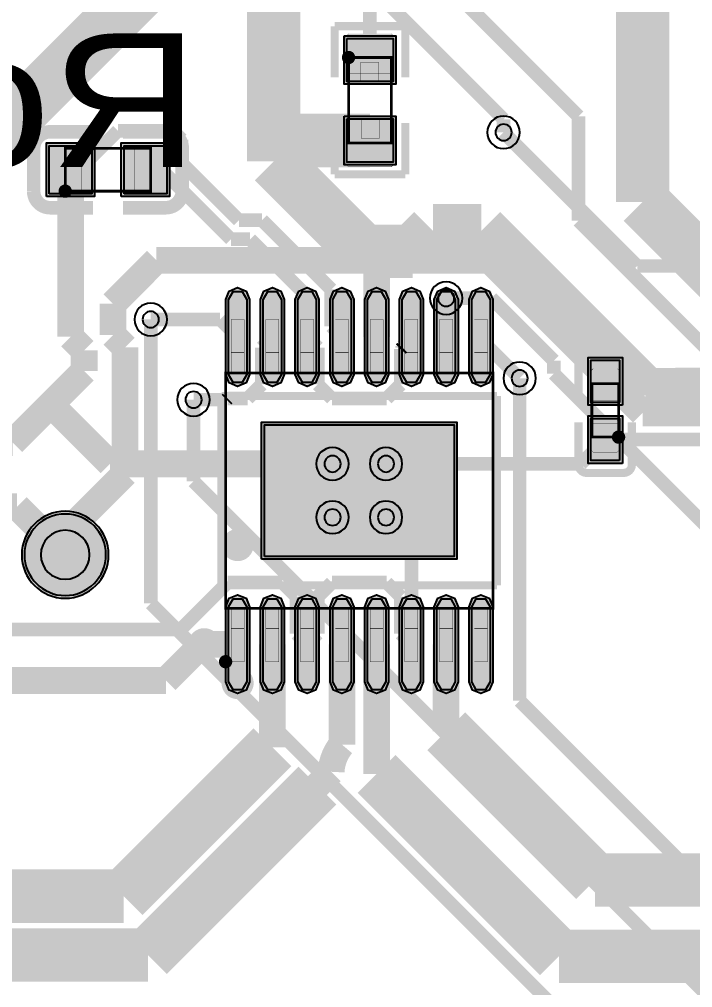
# Model space of a CAD drawing. Header units: millimetres. Extents: x 37.1 to 92.6, y -93.1 to -31.1.
# Drawn here: x 58.14 to 70.74, y -63.1 to -44.99 of the extents above; entities that cross this region are included whole.
import ezdxf
from ezdxf.enums import TextEntityAlignment as Align

# ---------------------------------------------------------------- set-up
doc = ezdxf.new("R2010")
doc.units = ezdxf.units.MM
doc.header["$MEASUREMENT"] = 0
for name, color, linetype, true_color in [('Bottom-Layer', 7, 'Continuous', 0x0000ff), ('Bottom-Paste-Mask-Layer', 7, 'Continuous', 0x800000), ('Bottom-Silkscreen-Layer', 7, 'Continuous', 0x66cc33), ('Bottom-Solder-Mask-Layer', 7, 'Continuous', 0xaa00ff), ('Component-Marking-Layer', 7, 'Continuous', 0x66ffcc), ('Component-Shape-Layer', 7, 'Continuous', 0x00cccc), ('Document-Layer', 7, 'Continuous', 0xffffff), ('Hole-Layer', 7, 'Continuous', 0x222222), ('Multi-Layer', 7, 'Continuous', 0xc0c0c0), ('Pin-Floating-Layer', 7, 'Continuous', 0xff99ff), ('Pin-Soldering-Layer', 7, 'Continuous', 0xcc9999), ('Top-Layer', 7, 'Continuous', 0xff0000), ('Top-Paste-Mask-Layer', 7, 'Continuous', 0x808080), ('Top-Silkscreen-Layer', 7, 'Continuous', 0xffcc00), ('Top-Solder-Mask-Layer', 7, 'Continuous', 0x800080)]:
    doc.layers.add(name, color=color, linetype=linetype, true_color=true_color)
doc.styles.get("Standard").update_dxf_attribs({"font": 'arial.ttf'})

msp = doc.modelspace()

# ---------------------------------------------------------------- hatches: boundary and pattern name
at = {"layer": 'Bottom-Layer'}
msp.add_hatch(color=256, dxfattribs=at).paths.add_polyline_path([(58.238, -55, 1), (59.762, -55, 1)])
at = {"layer": 'Bottom-Paste-Mask-Layer'}
msp.add_hatch(color=256, dxfattribs=at).paths.add_polyline_path([(58.238, -55, 1), (59.762, -55, 1)])
at = {"layer": 'Bottom-Solder-Mask-Layer'}
msp.add_hatch(color=256, dxfattribs=at).paths.add_polyline_path([(58.187, -55, 1), (59.813, -55, 1)])
at = {"layer": 'Component-Marking-Layer'}
for points in [[(64.24, -45.7, 1), (64.36, -45.7, 1)], [(64.24, -45.7, 1), (64.36, -45.7, 1)], [(58.94, -48.2, 1), (59.06, -48.2, 1)], [(58.94, -48.2, 1), (59.06, -48.2, 1)], [(69.29, -52.8, 1), (69.41, -52.8, 1)], [(69.29, -52.8, 1), (69.41, -52.8, 1)], [(61.94, -57, 1), (62.06, -57, 1)], [(61.94, -57, 1), (62.06, -57, 1)]]:
    msp.add_hatch(color=256, dxfattribs=at).paths.add_polyline_path(points)
at = {"layer": 'Hole-Layer'}
msp.add_hatch(color=256, dxfattribs=at).paths.add_polyline_path([(58.543, -55, 1), (59.457, -55, 1)])
at = {"layer": 'Multi-Layer'}
msp.add_hatch(color=256, dxfattribs=at).paths.add_polyline_path([(58.238, -55, 1), (59.762, -55, 1)])
msp.add_hatch(color=256, dxfattribs=at).paths.add_polyline_path([(58.238, -55, 1), (59.762, -55, 1)])
msp.add_hatch(color=256, dxfattribs=at).paths.add_polyline_path([(58.238, -55, 1), (59.762, -55, 1)])
at = {"layer": 'Pin-Floating-Layer'}
for points in [[(62.103, -51.215), (62.103, -51.61), (62.348, -51.61), (62.348, -51.215)], [(62.103, -51.215), (62.103, -51.61), (62.348, -51.61), (62.348, -51.215)], [(62.753, -51.215), (62.753, -51.61), (62.998, -51.61), (62.998, -51.215)], [(62.753, -51.215), (62.753, -51.61), (62.998, -51.61), (62.998, -51.215)], [(63.403, -51.215), (63.403, -51.61), (63.648, -51.61), (63.648, -51.215)], [(63.403, -51.215), (63.403, -51.61), (63.648, -51.61), (63.648, -51.215)], [(64.053, -51.215), (64.053, -51.61), (64.298, -51.61), (64.298, -51.215)], [(64.053, -51.215), (64.053, -51.61), (64.298, -51.61), (64.298, -51.215)], [(64.703, -51.215), (64.703, -51.61), (64.948, -51.61), (64.948, -51.215)], [(64.703, -51.215), (64.703, -51.61), (64.948, -51.61), (64.948, -51.215)], [(65.353, -51.215), (65.353, -51.61), (65.598, -51.61), (65.598, -51.215)], [(65.353, -51.215), (65.353, -51.61), (65.598, -51.61), (65.598, -51.215)], [(66.003, -51.215), (66.003, -51.61), (66.248, -51.61), (66.248, -51.215)], [(66.003, -51.215), (66.003, -51.61), (66.248, -51.61), (66.248, -51.215)], [(66.653, -51.215), (66.653, -51.61), (66.898, -51.61), (66.898, -51.215)], [(66.653, -51.215), (66.653, -51.61), (66.898, -51.61), (66.898, -51.215)], [(62.103, -56.385), (62.103, -55.99), (62.348, -55.99), (62.348, -56.385)], [(62.103, -56.385), (62.103, -55.99), (62.348, -55.99), (62.348, -56.385)], [(62.753, -56.385), (62.753, -55.99), (62.998, -55.99), (62.998, -56.385)], [(62.753, -56.385), (62.753, -55.99), (62.998, -55.99), (62.998, -56.385)], [(63.403, -56.385), (63.403, -55.99), (63.648, -55.99), (63.648, -56.385)], [(63.403, -56.385), (63.403, -55.99), (63.648, -55.99), (63.648, -56.385)], [(64.053, -56.385), (64.053, -55.99), (64.298, -55.99), (64.298, -56.385)], [(64.053, -56.385), (64.053, -55.99), (64.298, -55.99), (64.298, -56.385)], [(64.703, -56.385), (64.703, -55.99), (64.948, -55.99), (64.948, -56.385)], [(64.703, -56.385), (64.703, -55.99), (64.948, -55.99), (64.948, -56.385)], [(65.353, -56.385), (65.353, -55.99), (65.598, -55.99), (65.598, -56.385)], [(65.353, -56.385), (65.353, -55.99), (65.598, -55.99), (65.598, -56.385)], [(66.003, -56.385), (66.003, -55.99), (66.248, -55.99), (66.248, -56.385)], [(66.003, -56.385), (66.003, -55.99), (66.248, -55.99), (66.248, -56.385)], [(66.653, -56.385), (66.653, -55.99), (66.898, -55.99), (66.898, -56.385)], [(66.653, -56.385), (66.653, -55.99), (66.898, -55.99), (66.898, -56.385)]]:
    msp.add_hatch(color=256, dxfattribs=at).paths.add_polyline_path(points)
at = {"layer": 'Pin-Soldering-Layer'}
for points in [[(64.3, -45.7), (65.1, -45.7), (65.1, -46), (64.3, -46)], [(64.3, -45.7), (65.1, -45.7), (65.1, -46), (64.3, -46)], [(64.3, -47.3), (65.1, -47.3), (65.1, -47), (64.3, -47)], [(64.3, -47.3), (65.1, -47.3), (65.1, -47), (64.3, -47)], [(59, -48.2), (59, -47.4), (59.3, -47.4), (59.3, -48.2)], [(59, -48.2), (59, -47.4), (59.3, -47.4), (59.3, -48.2)], [(60.6, -48.2), (60.6, -47.4), (60.3, -47.4), (60.3, -48.2)], [(60.6, -48.2), (60.6, -47.4), (60.3, -47.4), (60.3, -48.2)], [(62.103, -50.6), (62.103, -51.225), (62.348, -51.225), (62.348, -50.6)], [(62.103, -50.6), (62.103, -51.225), (62.348, -51.225), (62.348, -50.6)], [(62.753, -50.6), (62.753, -51.225), (62.998, -51.225), (62.998, -50.6)], [(62.753, -50.6), (62.753, -51.225), (62.998, -51.225), (62.998, -50.6)], [(63.403, -50.6), (63.403, -51.225), (63.648, -51.225), (63.648, -50.6)], [(63.403, -50.6), (63.403, -51.225), (63.648, -51.225), (63.648, -50.6)], [(64.053, -50.6), (64.053, -51.225), (64.298, -51.225), (64.298, -50.6)], [(64.053, -50.6), (64.053, -51.225), (64.298, -51.225), (64.298, -50.6)], [(64.703, -50.6), (64.703, -51.225), (64.948, -51.225), (64.948, -50.6)], [(64.703, -50.6), (64.703, -51.225), (64.948, -51.225), (64.948, -50.6)], [(65.353, -50.6), (65.353, -51.225), (65.598, -51.225), (65.598, -50.6)], [(65.353, -50.6), (65.353, -51.225), (65.598, -51.225), (65.598, -50.6)], [(66.003, -50.6), (66.003, -51.225), (66.248, -51.225), (66.248, -50.6)], [(66.003, -50.6), (66.003, -51.225), (66.248, -51.225), (66.248, -50.6)], [(66.653, -50.6), (66.653, -51.225), (66.898, -51.225), (66.898, -50.6)], [(66.653, -50.6), (66.653, -51.225), (66.898, -51.225), (66.898, -50.6)], [(69.35, -51.8), (68.85, -51.8), (68.85, -52.05), (69.35, -52.05)], [(69.35, -51.8), (68.85, -51.8), (68.85, -52.05), (69.35, -52.05)], [(62.725, -52.57), (66.275, -52.57), (66.275, -55.03), (62.725, -55.03)], [(62.725, -52.57), (66.275, -52.57), (66.275, -55.03), (62.725, -55.03)], [(69.35, -52.8), (68.85, -52.8), (68.85, -52.55), (69.35, -52.55)], [(69.35, -52.8), (68.85, -52.8), (68.85, -52.55), (69.35, -52.55)], [(62.103, -57), (62.103, -56.375), (62.348, -56.375), (62.348, -57)], [(62.103, -57), (62.103, -56.375), (62.348, -56.375), (62.348, -57)], [(62.753, -57), (62.753, -56.375), (62.998, -56.375), (62.998, -57)], [(62.753, -57), (62.753, -56.375), (62.998, -56.375), (62.998, -57)], [(63.403, -57), (63.403, -56.375), (63.648, -56.375), (63.648, -57)], [(63.403, -57), (63.403, -56.375), (63.648, -56.375), (63.648, -57)], [(64.053, -57), (64.053, -56.375), (64.298, -56.375), (64.298, -57)], [(64.053, -57), (64.053, -56.375), (64.298, -56.375), (64.298, -57)], [(64.703, -57), (64.703, -56.375), (64.948, -56.375), (64.948, -57)], [(64.703, -57), (64.703, -56.375), (64.948, -56.375), (64.948, -57)], [(65.353, -57), (65.353, -56.375), (65.598, -56.375), (65.598, -57)], [(65.353, -57), (65.353, -56.375), (65.598, -56.375), (65.598, -57)], [(66.003, -57), (66.003, -56.375), (66.248, -56.375), (66.248, -57)], [(66.003, -57), (66.003, -56.375), (66.248, -56.375), (66.248, -57)], [(66.653, -57), (66.653, -56.375), (66.898, -56.375), (66.898, -57)], [(66.653, -57), (66.653, -56.375), (66.898, -56.375), (66.898, -57)]]:
    msp.add_hatch(color=256, dxfattribs=at).paths.add_polyline_path(points)
at = {"layer": 'Top-Layer'}
for points in [[(64.268, -45.344), (65.132, -45.344), (65.132, -46.15), (64.268, -46.15)], [(64.268, -46.85), (65.132, -46.85), (65.132, -47.657), (64.268, -47.657)], [(58.7, -48.25), (58.7, -47.35), (59.5, -47.35), (59.5, -48.25)], [(60.1, -48.25), (60.1, -47.35), (60.9, -47.35), (60.9, -48.25)], [(62.397, -51.629), (62.311, -51.777), (62.139, -51.777), (62.054, -51.629), (62.054, -50.225), (62.139, -50.077), (62.311, -50.077), (62.397, -50.225)], [(63.047, -51.629), (62.961, -51.777), (62.789, -51.777), (62.704, -51.629), (62.704, -50.225), (62.789, -50.077), (62.961, -50.077), (63.047, -50.225)], [(63.697, -51.629), (63.611, -51.777), (63.439, -51.777), (63.354, -51.629), (63.354, -50.225), (63.439, -50.077), (63.611, -50.077), (63.697, -50.225)], [(64.347, -51.629), (64.261, -51.777), (64.09, -51.777), (64.004, -51.629), (64.004, -50.225), (64.09, -50.077), (64.261, -50.077), (64.347, -50.225)], [(64.997, -51.629), (64.911, -51.777), (64.74, -51.777), (64.654, -51.629), (64.654, -50.225), (64.74, -50.077), (64.911, -50.077), (64.997, -50.225)], [(65.647, -51.629), (65.561, -51.777), (65.39, -51.777), (65.304, -51.629), (65.304, -50.225), (65.39, -50.077), (65.561, -50.077), (65.647, -50.225)], [(66.297, -51.629), (66.211, -51.777), (66.04, -51.777), (65.954, -51.629), (65.954, -50.225), (66.04, -50.077), (66.211, -50.077), (66.297, -50.225)], [(66.947, -51.629), (66.861, -51.777), (66.689, -51.777), (66.604, -51.629), (66.604, -50.225), (66.689, -50.077), (66.861, -50.077), (66.947, -50.225)], [(69.37, -52.15), (68.83, -52.15), (68.83, -51.36), (69.37, -51.36)], [(69.37, -53.24), (68.83, -53.24), (68.83, -52.45), (69.37, -52.45)], [(62.725, -55.03), (62.725, -52.57), (66.275, -52.57), (66.275, -55.03)], [(58.238, -55, 1), (59.762, -55, 1)], [(62.397, -57.375), (62.311, -57.524), (62.139, -57.524), (62.054, -57.375), (62.054, -55.972), (62.139, -55.823), (62.311, -55.823), (62.397, -55.972)], [(63.047, -57.375), (62.961, -57.524), (62.789, -57.524), (62.704, -57.375), (62.704, -55.972), (62.789, -55.823), (62.961, -55.823), (63.047, -55.972)], [(63.697, -57.375), (63.611, -57.524), (63.439, -57.524), (63.354, -57.375), (63.354, -55.972), (63.439, -55.823), (63.611, -55.823), (63.697, -55.972)], [(64.347, -57.375), (64.261, -57.524), (64.09, -57.524), (64.004, -57.375), (64.004, -55.972), (64.09, -55.823), (64.261, -55.823), (64.347, -55.972)], [(64.997, -57.375), (64.911, -57.524), (64.74, -57.524), (64.654, -57.375), (64.654, -55.972), (64.74, -55.823), (64.911, -55.823), (64.997, -55.972)], [(65.647, -57.375), (65.561, -57.524), (65.39, -57.524), (65.304, -57.375), (65.304, -55.972), (65.39, -55.823), (65.561, -55.823), (65.647, -55.972)], [(66.297, -57.375), (66.211, -57.524), (66.04, -57.524), (65.954, -57.375), (65.954, -55.972), (66.04, -55.823), (66.211, -55.823), (66.297, -55.972)], [(66.947, -57.375), (66.861, -57.524), (66.689, -57.524), (66.604, -57.375), (66.604, -55.972), (66.689, -55.823), (66.861, -55.823), (66.947, -55.972)]]:
    msp.add_hatch(color=256, dxfattribs=at).paths.add_polyline_path(points)
at = {"layer": 'Top-Paste-Mask-Layer'}
for points in [[(64.25, -45.305), (64.25, -46.105), (64.3, -46.155), (64.528, -46.155), (64.528, -45.785), (64.858, -45.785), (64.858, -46.155), (65.1, -46.155), (65.15, -46.105), (65.15, -45.305), (65.1, -45.255), (64.3, -45.255)], [(64.25, -45.305), (64.25, -46.105), (64.3, -46.155), (64.528, -46.155), (64.528, -45.785), (64.858, -45.785), (64.858, -46.155), (65.1, -46.155), (65.15, -46.105), (65.15, -45.305), (65.1, -45.255), (64.3, -45.255)], [(65.15, -47.695), (65.15, -46.895), (65.1, -46.845), (64.872, -46.845), (64.872, -47.215), (64.542, -47.215), (64.542, -46.845), (64.3, -46.845), (64.25, -46.895), (64.25, -47.695), (64.3, -47.745), (65.1, -47.745)], [(65.15, -47.695), (65.15, -46.895), (65.1, -46.845), (64.872, -46.845), (64.872, -47.215), (64.542, -47.215), (64.542, -46.845), (64.3, -46.845), (64.25, -46.895), (64.25, -47.695), (64.3, -47.745), (65.1, -47.745)], [(58.7, -48.25), (58.7, -47.35), (59.5, -47.35), (59.5, -48.25)], [(60.1, -48.25), (60.1, -47.35), (60.9, -47.35), (60.9, -48.25)], [(62.397, -51.629), (62.311, -51.777), (62.139, -51.777), (62.054, -51.629), (62.054, -50.225), (62.139, -50.077), (62.311, -50.077), (62.397, -50.225)], [(63.047, -51.629), (62.961, -51.777), (62.789, -51.777), (62.704, -51.629), (62.704, -50.225), (62.789, -50.077), (62.961, -50.077), (63.047, -50.225)], [(63.697, -51.629), (63.611, -51.777), (63.439, -51.777), (63.354, -51.629), (63.354, -50.225), (63.439, -50.077), (63.611, -50.077), (63.697, -50.225)], [(64.347, -51.629), (64.261, -51.777), (64.09, -51.777), (64.004, -51.629), (64.004, -50.225), (64.09, -50.077), (64.261, -50.077), (64.347, -50.225)], [(64.997, -51.629), (64.911, -51.777), (64.74, -51.777), (64.654, -51.629), (64.654, -50.225), (64.74, -50.077), (64.911, -50.077), (64.997, -50.225)], [(65.647, -51.629), (65.561, -51.777), (65.39, -51.777), (65.304, -51.629), (65.304, -50.225), (65.39, -50.077), (65.561, -50.077), (65.647, -50.225)], [(66.297, -51.629), (66.211, -51.777), (66.04, -51.777), (65.954, -51.629), (65.954, -50.225), (66.04, -50.077), (66.211, -50.077), (66.297, -50.225)], [(66.947, -51.629), (66.861, -51.777), (66.689, -51.777), (66.604, -51.629), (66.604, -50.225), (66.689, -50.077), (66.861, -50.077), (66.947, -50.225)], [(68.875, -51.52), (69.325, -51.52), (69.375, -51.57), (69.375, -52.05), (69.325, -52.12), (68.875, -52.12), (68.825, -52.05), (68.825, -51.57)], [(68.875, -51.52), (69.325, -51.52), (69.375, -51.57), (69.375, -52.05), (69.325, -52.12), (68.875, -52.12), (68.825, -52.05), (68.825, -51.57)], [(68.875, -52.48), (69.325, -52.48), (69.375, -52.55), (69.375, -53.03), (69.325, -53.08), (68.875, -53.08), (68.825, -53.03), (68.825, -52.55)], [(68.875, -52.48), (69.325, -52.48), (69.375, -52.55), (69.375, -53.03), (69.325, -53.08), (68.875, -53.08), (68.825, -53.03), (68.825, -52.55)], [(62.725, -55.03), (62.725, -52.57), (66.275, -52.57), (66.275, -55.03)], [(58.238, -55, 1), (59.762, -55, 1)], [(62.397, -57.375), (62.311, -57.524), (62.139, -57.524), (62.054, -57.375), (62.054, -55.972), (62.139, -55.823), (62.311, -55.823), (62.397, -55.972)], [(63.047, -57.375), (62.961, -57.524), (62.789, -57.524), (62.704, -57.375), (62.704, -55.972), (62.789, -55.823), (62.961, -55.823), (63.047, -55.972)], [(63.697, -57.375), (63.611, -57.524), (63.439, -57.524), (63.354, -57.375), (63.354, -55.972), (63.439, -55.823), (63.611, -55.823), (63.697, -55.972)], [(64.347, -57.375), (64.261, -57.524), (64.09, -57.524), (64.004, -57.375), (64.004, -55.972), (64.09, -55.823), (64.261, -55.823), (64.347, -55.972)], [(64.997, -57.375), (64.911, -57.524), (64.74, -57.524), (64.654, -57.375), (64.654, -55.972), (64.74, -55.823), (64.911, -55.823), (64.997, -55.972)], [(65.647, -57.375), (65.561, -57.524), (65.39, -57.524), (65.304, -57.375), (65.304, -55.972), (65.39, -55.823), (65.561, -55.823), (65.647, -55.972)], [(66.297, -57.375), (66.211, -57.524), (66.04, -57.524), (65.954, -57.375), (65.954, -55.972), (66.04, -55.823), (66.211, -55.823), (66.297, -55.972)], [(66.947, -57.375), (66.861, -57.524), (66.689, -57.524), (66.604, -57.375), (66.604, -55.972), (66.689, -55.823), (66.861, -55.823), (66.947, -55.972)]]:
    msp.add_hatch(color=256, dxfattribs=at).paths.add_polyline_path(points)
at = {"layer": 'Top-Solder-Mask-Layer'}
for points in [[(64.217, -45.293), (65.183, -45.293), (65.183, -46.201), (64.217, -46.201)], [(64.217, -46.799), (65.183, -46.799), (65.183, -47.708), (64.217, -47.708)], [(58.649, -48.301), (58.649, -47.299), (59.551, -47.299), (59.551, -48.301)], [(60.049, -48.301), (60.049, -47.299), (60.951, -47.299), (60.951, -48.301)], [(62.447, -51.629), (62.382, -51.786), (62.225, -51.851), (62.068, -51.786), (62.003, -51.629), (62.003, -50.225), (62.068, -50.068), (62.225, -50.003), (62.382, -50.068), (62.447, -50.225)], [(63.097, -51.629), (63.032, -51.786), (62.875, -51.851), (62.718, -51.786), (62.653, -51.629), (62.653, -50.225), (62.718, -50.068), (62.875, -50.003), (63.032, -50.068), (63.097, -50.225)], [(63.747, -51.629), (63.682, -51.786), (63.525, -51.851), (63.368, -51.786), (63.303, -51.629), (63.303, -50.225), (63.368, -50.068), (63.525, -50.003), (63.682, -50.068), (63.747, -50.225)], [(64.398, -51.629), (64.332, -51.786), (64.175, -51.851), (64.018, -51.786), (63.953, -51.629), (63.953, -50.225), (64.018, -50.068), (64.175, -50.003), (64.332, -50.068), (64.398, -50.225)], [(65.048, -51.629), (64.982, -51.786), (64.825, -51.851), (64.668, -51.786), (64.603, -51.629), (64.603, -50.225), (64.668, -50.068), (64.825, -50.003), (64.982, -50.068), (65.048, -50.225)], [(65.698, -51.629), (65.632, -51.786), (65.475, -51.851), (65.318, -51.786), (65.253, -51.629), (65.253, -50.225), (65.318, -50.068), (65.475, -50.003), (65.632, -50.068), (65.698, -50.225)], [(66.348, -51.629), (66.282, -51.786), (66.125, -51.851), (65.968, -51.786), (65.903, -51.629), (65.903, -50.225), (65.968, -50.068), (66.125, -50.003), (66.282, -50.068), (66.348, -50.225)], [(66.998, -51.629), (66.932, -51.786), (66.775, -51.851), (66.618, -51.786), (66.553, -51.629), (66.553, -50.225), (66.618, -50.068), (66.775, -50.003), (66.932, -50.068), (66.998, -50.225)], [(69.421, -52.201), (68.779, -52.201), (68.779, -51.309), (69.421, -51.309)], [(69.421, -53.291), (68.779, -53.291), (68.779, -52.399), (69.421, -52.399)], [(62.674, -55.081), (62.674, -52.519), (66.326, -52.519), (66.326, -55.081)], [(58.187, -55, 1), (59.813, -55, 1)], [(62.447, -57.375), (62.382, -57.532), (62.225, -57.597), (62.068, -57.532), (62.003, -57.375), (62.003, -55.972), (62.068, -55.814), (62.225, -55.749), (62.382, -55.814), (62.447, -55.972)], [(63.097, -57.375), (63.032, -57.532), (62.875, -57.597), (62.718, -57.532), (62.653, -57.375), (62.653, -55.972), (62.718, -55.814), (62.875, -55.749), (63.032, -55.814), (63.097, -55.972)], [(63.747, -57.375), (63.682, -57.532), (63.525, -57.597), (63.368, -57.532), (63.303, -57.375), (63.303, -55.972), (63.368, -55.814), (63.525, -55.749), (63.682, -55.814), (63.747, -55.972)], [(64.398, -57.375), (64.332, -57.532), (64.175, -57.597), (64.018, -57.532), (63.953, -57.375), (63.953, -55.972), (64.018, -55.814), (64.175, -55.749), (64.332, -55.814), (64.398, -55.972)], [(65.048, -57.375), (64.982, -57.532), (64.825, -57.597), (64.668, -57.532), (64.603, -57.375), (64.603, -55.972), (64.668, -55.814), (64.825, -55.749), (64.982, -55.814), (65.048, -55.972)], [(65.698, -57.375), (65.632, -57.532), (65.475, -57.597), (65.318, -57.532), (65.253, -57.375), (65.253, -55.972), (65.318, -55.814), (65.475, -55.749), (65.632, -55.814), (65.698, -55.972)], [(66.348, -57.375), (66.282, -57.532), (66.125, -57.597), (65.968, -57.532), (65.903, -57.375), (65.903, -55.972), (65.968, -55.814), (66.125, -55.749), (66.282, -55.814), (66.348, -55.972)], [(66.998, -57.375), (66.932, -57.532), (66.775, -57.597), (66.618, -57.532), (66.553, -57.375), (66.553, -55.972), (66.618, -55.814), (66.775, -55.749), (66.932, -55.814), (66.998, -55.972)]]:
    msp.add_hatch(color=256, dxfattribs=at).paths.add_polyline_path(points)

# ---------------------------------------------------------------- linework, layer by layer
at = {"layer": 'Bottom-Layer'}
for points, const_width in [([(69.279, -35.871), (55.6, -49.55)], 0.254), ([(69.7, -49.6), (67.2, -47.1)], 0.254), ([(60.707, -49.493), (59.893, -50.307)], 0.5), ([(66.941, -49.493), (60.707, -49.493)], 0.5), ([(69.798, -52.35), (66.941, -49.493)], 0.5), ([(77.6, -49.6), (69.7, -49.6)], 0.254), ([(59.893, -50.307), (59.893, -50.893)], 0.5), ([(66.125, -50.2), (66.97, -50.2)], 0.254), ([(66.97, -50.2), (68.14, -51.37)], 0.254), ([(60.6, -50.6), (60.6, -55.91)], 0.254), ([(59.893, -50.893), (60.121, -51.121)], 0.5), ([(60.121, -51.121), (60.121, -53.479)], 0.5), ([(68.14, -51.37), (68.14, -51.615)], 0.254), ([(67.5, -51.7), (67.5, -57.73)], 0.254), ([(68.14, -51.615), (82.01, -65.485)], 0.254), ([(61.4, -52.1), (61.4, -53.626)], 0.254), ([(88.3, -52.35), (69.798, -52.35)], 0.5), ([(60.121, -53.479), (59, -54.6)], 0.5), ([(61.4, -53.626), (76.63, -68.856)], 0.254), ([(59, -54.6), (59, -55)], 0.5), ([(60.6, -55.91), (74.39, -69.7)], 0.254), ([(67.5, -57.73), (79.47, -69.7)], 0.254)]:
    msp.add_lwpolyline(points, dxfattribs=dict(at, const_width=const_width))
msp.add_lwpolyline([(58.238, -55, 1), (59.762, -55, 1)], format="xyb", close=True, dxfattribs=at)
at = {"layer": 'Bottom-Paste-Mask-Layer'}
msp.add_lwpolyline([(58.238, -55, 1), (59.762, -55, 1)], format="xyb", close=True, dxfattribs=at)
at = {"layer": 'Bottom-Solder-Mask-Layer'}
msp.add_lwpolyline([(58.187, -55, 1), (59.813, -55), (59.813, -55, 1), (58.187, -55)], format="xyb", dxfattribs=at)
at = {"layer": 'Component-Marking-Layer', "const_width": 0.129}
for points in [[(64.24, -45.7, 1), (64.36, -45.7), (64.36, -45.7, 1), (64.24, -45.7)], [(64.24, -45.7, 1), (64.36, -45.7), (64.36, -45.7, 1), (64.24, -45.7)], [(58.94, -48.2, 1), (59.06, -48.2), (59.06, -48.2, 1), (58.94, -48.2)], [(58.94, -48.2, 1), (59.06, -48.2), (59.06, -48.2, 1), (58.94, -48.2)], [(69.29, -52.8, 1), (69.41, -52.8), (69.41, -52.8, 1), (69.29, -52.8)], [(69.29, -52.8, 1), (69.41, -52.8), (69.41, -52.8, 1), (69.29, -52.8)], [(61.94, -57, 1), (62.06, -57), (62.06, -57, 1), (61.94, -57)], [(61.94, -57, 1), (62.06, -57), (62.06, -57, 1), (61.94, -57)]]:
    msp.add_lwpolyline(points, format="xyb", dxfattribs=at)
at = {"layer": 'Component-Shape-Layer', "const_width": 0.0508}
for points in [[(64.3, -45.7), (65.1, -45.7), (65.1, -47.3), (64.3, -47.3)], [(64.3, -45.7), (65.1, -45.7), (65.1, -47.3), (64.3, -47.3)], [(59, -48.2), (59, -47.4), (60.6, -47.4), (60.6, -48.2)], [(59, -48.2), (59, -47.4), (60.6, -47.4), (60.6, -48.2)], [(62, -56), (62, -51.6), (67, -51.6), (67, -56)], [(62, -56), (62, -51.6), (67, -51.6), (67, -56)], [(69.35, -52.8), (68.85, -52.8), (68.85, -51.8), (69.35, -51.8)], [(69.35, -52.8), (68.85, -52.8), (68.85, -51.8), (69.35, -51.8)]]:
    msp.add_lwpolyline(points, close=True, dxfattribs=at)
at = {"layer": 'Document-Layer', "const_width": 0.3}
msp.add_lwpolyline([(62.075, -57.4, 1), (62.375, -57.4, 1)], format="xyb", close=True, dxfattribs=at)
msp.add_lwpolyline([(62.075, -57.4, 1), (62.375, -57.4, 1)], format="xyb", close=True, dxfattribs=at)
at = {"layer": 'Hole-Layer'}
for points in [[(67.048, -47.1, 1), (67.353, -47.1, 1)], [(65.973, -50.2, 1), (66.278, -50.2, 1)], [(60.448, -50.6, 1), (60.753, -50.6, 1)], [(67.348, -51.7, 1), (67.653, -51.7, 1)], [(61.248, -52.1, 1), (61.553, -52.1, 1)], [(64.848, -53.3, 1), (65.153, -53.3, 1)], [(64.848, -54.3, 1), (65.153, -54.3, 1)], [(58.543, -55, 1), (59.457, -55, 1)]]:
    msp.add_lwpolyline(points, format="xyb", close=True, dxfattribs=at)
for points in [[(63.848, -53.3, 1), (64.153, -53.3), (64.153, -53.3, 1), (63.848, -53.3)], [(63.848, -54.3, 1), (64.153, -54.3), (64.153, -54.3, 1), (63.848, -54.3)]]:
    msp.add_lwpolyline(points, format="xyb", dxfattribs=at)
at = {"layer": 'Multi-Layer'}
for points in [[(66.895, -47.1, 1), (67.505, -47.1), (67.505, -47.1, 1), (66.895, -47.1)], [(65.82, -50.2, 1), (66.43, -50.2), (66.43, -50.2, 1), (65.82, -50.2)], [(67.195, -51.7, 1), (67.805, -51.7), (67.805, -51.7, 1), (67.195, -51.7)], [(63.695, -53.3, 1), (64.305, -53.3), (64.305, -53.3, 1), (63.695, -53.3)], [(64.695, -53.3, 1), (65.305, -53.3), (65.305, -53.3, 1), (64.695, -53.3)], [(63.695, -54.3, 1), (64.305, -54.3), (64.305, -54.3, 1), (63.695, -54.3)], [(64.695, -54.3, 1), (65.305, -54.3), (65.305, -54.3, 1), (64.695, -54.3)]]:
    msp.add_lwpolyline(points, format="xyb", dxfattribs=at)
for points in [[(60.295, -50.6, 1), (60.905, -50.6, 1)], [(61.095, -52.1, 1), (61.705, -52.1, 1)], [(58.238, -55, 1), (59.762, -55, 1)], [(58.238, -55, 1), (59.762, -55, 1)], [(58.238, -55, 1), (59.762, -55, 1)]]:
    msp.add_lwpolyline(points, format="xyb", close=True, dxfattribs=at)
at = {"layer": 'Pin-Floating-Layer', "const_width": 0.00508}
for points in [[(62.103, -51.215), (62.103, -51.61), (62.348, -51.61), (62.348, -51.215)], [(62.103, -51.215), (62.103, -51.61), (62.348, -51.61), (62.348, -51.215)], [(62.753, -51.215), (62.753, -51.61), (62.998, -51.61), (62.998, -51.215)], [(62.753, -51.215), (62.753, -51.61), (62.998, -51.61), (62.998, -51.215)], [(63.403, -51.215), (63.403, -51.61), (63.648, -51.61), (63.648, -51.215)], [(63.403, -51.215), (63.403, -51.61), (63.648, -51.61), (63.648, -51.215)], [(64.053, -51.215), (64.053, -51.61), (64.298, -51.61), (64.298, -51.215)], [(64.053, -51.215), (64.053, -51.61), (64.298, -51.61), (64.298, -51.215)], [(64.703, -51.215), (64.703, -51.61), (64.948, -51.61), (64.948, -51.215)], [(64.703, -51.215), (64.703, -51.61), (64.948, -51.61), (64.948, -51.215)], [(65.353, -51.215), (65.353, -51.61), (65.598, -51.61), (65.598, -51.215)], [(65.353, -51.215), (65.353, -51.61), (65.598, -51.61), (65.598, -51.215)], [(66.003, -51.215), (66.003, -51.61), (66.248, -51.61), (66.248, -51.215)], [(66.003, -51.215), (66.003, -51.61), (66.248, -51.61), (66.248, -51.215)], [(66.653, -51.215), (66.653, -51.61), (66.898, -51.61), (66.898, -51.215)], [(66.653, -51.215), (66.653, -51.61), (66.898, -51.61), (66.898, -51.215)], [(62.103, -56.385), (62.103, -55.99), (62.348, -55.99), (62.348, -56.385)], [(62.103, -56.385), (62.103, -55.99), (62.348, -55.99), (62.348, -56.385)], [(62.753, -56.385), (62.753, -55.99), (62.998, -55.99), (62.998, -56.385)], [(62.753, -56.385), (62.753, -55.99), (62.998, -55.99), (62.998, -56.385)], [(63.403, -56.385), (63.403, -55.99), (63.648, -55.99), (63.648, -56.385)], [(63.403, -56.385), (63.403, -55.99), (63.648, -55.99), (63.648, -56.385)], [(64.053, -56.385), (64.053, -55.99), (64.298, -55.99), (64.298, -56.385)], [(64.053, -56.385), (64.053, -55.99), (64.298, -55.99), (64.298, -56.385)], [(64.703, -56.385), (64.703, -55.99), (64.948, -55.99), (64.948, -56.385)], [(64.703, -56.385), (64.703, -55.99), (64.948, -55.99), (64.948, -56.385)], [(65.353, -56.385), (65.353, -55.99), (65.598, -55.99), (65.598, -56.385)], [(65.353, -56.385), (65.353, -55.99), (65.598, -55.99), (65.598, -56.385)], [(66.003, -56.385), (66.003, -55.99), (66.248, -55.99), (66.248, -56.385)], [(66.003, -56.385), (66.003, -55.99), (66.248, -55.99), (66.248, -56.385)], [(66.653, -56.385), (66.653, -55.99), (66.898, -55.99), (66.898, -56.385)], [(66.653, -56.385), (66.653, -55.99), (66.898, -55.99), (66.898, -56.385)]]:
    msp.add_lwpolyline(points, close=True, dxfattribs=at)
at = {"layer": 'Pin-Soldering-Layer', "const_width": 0.00508}
for points in [[(64.3, -45.7), (65.1, -45.7), (65.1, -46), (64.3, -46)], [(64.3, -45.7), (65.1, -45.7), (65.1, -46), (64.3, -46)], [(64.3, -47.3), (65.1, -47.3), (65.1, -47), (64.3, -47)], [(64.3, -47.3), (65.1, -47.3), (65.1, -47), (64.3, -47)], [(59, -48.2), (59, -47.4), (59.3, -47.4), (59.3, -48.2)], [(59, -48.2), (59, -47.4), (59.3, -47.4), (59.3, -48.2)], [(60.6, -48.2), (60.6, -47.4), (60.3, -47.4), (60.3, -48.2)], [(60.6, -48.2), (60.6, -47.4), (60.3, -47.4), (60.3, -48.2)], [(62.103, -50.6), (62.103, -51.225), (62.348, -51.225), (62.348, -50.6)], [(62.103, -50.6), (62.103, -51.225), (62.348, -51.225), (62.348, -50.6)], [(62.753, -50.6), (62.753, -51.225), (62.998, -51.225), (62.998, -50.6)], [(62.753, -50.6), (62.753, -51.225), (62.998, -51.225), (62.998, -50.6)], [(63.403, -50.6), (63.403, -51.225), (63.648, -51.225), (63.648, -50.6)], [(63.403, -50.6), (63.403, -51.225), (63.648, -51.225), (63.648, -50.6)], [(64.053, -50.6), (64.053, -51.225), (64.298, -51.225), (64.298, -50.6)], [(64.053, -50.6), (64.053, -51.225), (64.298, -51.225), (64.298, -50.6)], [(64.703, -50.6), (64.703, -51.225), (64.948, -51.225), (64.948, -50.6)], [(64.703, -50.6), (64.703, -51.225), (64.948, -51.225), (64.948, -50.6)], [(65.353, -50.6), (65.353, -51.225), (65.598, -51.225), (65.598, -50.6)], [(65.353, -50.6), (65.353, -51.225), (65.598, -51.225), (65.598, -50.6)], [(66.003, -50.6), (66.003, -51.225), (66.248, -51.225), (66.248, -50.6)], [(66.003, -50.6), (66.003, -51.225), (66.248, -51.225), (66.248, -50.6)], [(66.653, -50.6), (66.653, -51.225), (66.898, -51.225), (66.898, -50.6)], [(66.653, -50.6), (66.653, -51.225), (66.898, -51.225), (66.898, -50.6)], [(69.35, -51.8), (68.85, -51.8), (68.85, -52.05), (69.35, -52.05)], [(69.35, -51.8), (68.85, -51.8), (68.85, -52.05), (69.35, -52.05)], [(62.725, -52.57), (66.275, -52.57), (66.275, -55.03), (62.725, -55.03)], [(62.725, -52.57), (66.275, -52.57), (66.275, -55.03), (62.725, -55.03)], [(69.35, -52.8), (68.85, -52.8), (68.85, -52.55), (69.35, -52.55)], [(69.35, -52.8), (68.85, -52.8), (68.85, -52.55), (69.35, -52.55)], [(62.103, -57), (62.103, -56.375), (62.348, -56.375), (62.348, -57)], [(62.103, -57), (62.103, -56.375), (62.348, -56.375), (62.348, -57)], [(62.753, -57), (62.753, -56.375), (62.998, -56.375), (62.998, -57)], [(62.753, -57), (62.753, -56.375), (62.998, -56.375), (62.998, -57)], [(63.403, -57), (63.403, -56.375), (63.648, -56.375), (63.648, -57)], [(63.403, -57), (63.403, -56.375), (63.648, -56.375), (63.648, -57)], [(64.053, -57), (64.053, -56.375), (64.298, -56.375), (64.298, -57)], [(64.053, -57), (64.053, -56.375), (64.298, -56.375), (64.298, -57)], [(64.703, -57), (64.703, -56.375), (64.948, -56.375), (64.948, -57)], [(64.703, -57), (64.703, -56.375), (64.948, -56.375), (64.948, -57)], [(65.353, -57), (65.353, -56.375), (65.598, -56.375), (65.598, -57)], [(65.353, -57), (65.353, -56.375), (65.598, -56.375), (65.598, -57)], [(66.003, -57), (66.003, -56.375), (66.248, -56.375), (66.248, -57)], [(66.003, -57), (66.003, -56.375), (66.248, -56.375), (66.248, -57)], [(66.653, -57), (66.653, -56.375), (66.898, -56.375), (66.898, -57)], [(66.653, -57), (66.653, -56.375), (66.898, -56.375), (66.898, -57)]]:
    msp.add_lwpolyline(points, close=True, dxfattribs=at)
at = {"layer": 'Top-Layer'}
for points, const_width in [([(69.8, -48.4), (69.8, -37.2)], 1), ([(68.6, -46.8), (64.356, -42.556)], 0.254), ([(56.593, -48.285), (61.3, -43.578)], 1), ([(62.9, -47.29), (62.9, -44.355)], 1), ([(64.7, -45.747), (64.7, -44.355)], 0.254), ([(67.2, -46.855), (64.7, -44.355)], 0.254), ([(68.6, -48.752), (68.6, -46.8)], 0.254), ([(62.937, -47.253), (62.9, -47.29)], 1), ([(62.9, -47.645), (62.9, -47.29)], 1), ([(64.7, -47.253), (62.937, -47.253)], 1), ([(67.2, -47.1), (67.2, -46.855)], 0.254), ([(59.985, -47.071), (59.256, -47.8)], 0.254), ([(61.016, -47.071), (59.985, -47.071)], 0.254), ([(61.179, -47.235), (61.016, -47.071)], 0.254), ([(61.179, -47.676), (61.179, -47.235)], 0.254), ([(64.58, -49.325), (62.9, -47.645)], 1), ([(60.5, -47.5), (62.1, -49.1)], 0.254), ([(59.1, -50.924), (59.1, -47.8)], 0.5), ([(62.248, -48.744), (61.179, -47.676)], 0.254), ([(59.256, -47.8), (59.1, -47.8)], 0.254), ([(71.4, -50), (69.8, -48.4)], 1), ([(65.882, -48.943), (65.5, -49.325)], 1), ([(66.785, -48.943), (65.882, -48.943)], 1), ([(69.851, -52.009), (66.785, -48.943)], 1), ([(62.681, -48.744), (62.248, -48.744)], 0.254), ([(63.976, -50.039), (62.681, -48.744)], 0.254), ([(71, -51.152), (68.6, -48.752)], 0.254), ([(64.825, -49.325), (64.58, -49.325)], 1), ([(65.5, -49.325), (64.825, -49.325)], 1), ([(62.1, -49.1), (62.459, -49.1)], 0.254), ([(62.459, -49.1), (63.525, -50.166)], 0.254), ([(64.825, -49.325), (64.825, -50.927)], 0.5), ([(63.976, -50.727), (63.976, -50.039)], 0.254), ([(63.525, -50.166), (63.525, -50.927)], 0.254), ([(66.125, -50.927), (66.125, -50.2)], 0.254), ([(61.898, -50.6), (60.6, -50.6)], 0.254), ([(62.225, -50.927), (61.898, -50.6)], 0.254), ([(59.355, -51.179), (59.1, -50.924)], 0.5), ([(64.175, -50.927), (63.976, -50.727)], 0.254), ([(62.875, -50.927), (62.676, -51.126)], 0.254), ([(63.725, -51.127), (63.525, -50.927)], 0.254), ([(65.475, -50.927), (65.304, -51.098)], 0.254), ([(66.775, -50.927), (66.775, -50.975)], 0.254), ([(66.775, -50.975), (67.5, -51.7)], 0.254), ([(59.355, -51.563), (59.355, -51.179)], 0.5), ([(62.676, -51.126), (62.676, -51.815)], 0.254), ([(63.725, -51.815), (63.725, -51.127)], 0.254), ([(65.304, -51.125), (65.276, -51.154)], 0.254), ([(65.276, -51.154), (65.276, -51.815)], 0.254), ([(65.304, -51.098), (65.304, -51.125)], 0.254), ([(58.729, -52.189), (59.355, -51.563)], 0.5), ([(84.419, -51.881), (69.851, -52.009)], 1), ([(62.676, -51.815), (62.412, -52.079)], 0.254), ([(63.989, -52.079), (63.725, -51.815)], 0.254), ([(65.276, -51.815), (65.012, -52.079)], 0.254), ([(58.017, -52.9), (58.729, -52.189)], 0.5), ([(58.729, -52.189), (59.84, -53.3)], 0.5), ([(62.038, -52.079), (62.017, -52.1)], 0.254), ([(62.412, -52.079), (62.038, -52.079)], 0.254), ([(65.012, -52.079), (63.989, -52.079)], 0.254), ([(62.017, -52.1), (61.4, -52.1)], 0.254), ([(55.6, -52.9), (58.017, -52.9)], 0.5), ([(68.645, -53.3), (69.1, -52.845)], 0.254), ([(84.486, -52.845), (69.1, -52.845)], 0.254), ([(59.84, -53.3), (64, -53.3)], 0.5), ([(64, -53.3), (65, -53.3)], 0.254), ([(65, -53.3), (68.645, -53.3)], 0.254), ([(56.899, -54.1), (58.1, -54.1)], 0.5), ([(58.1, -54.1), (59, -55)], 0.5), ([(65.475, -54.775), (65, -54.3)], 0.254), ([(65.475, -56.673), (65.475, -54.775)], 0.254), ([(61.159, -56.4), (62.038, -55.521)], 0.254), ([(62.038, -55.521), (63.062, -55.521)], 0.254), ([(63.062, -55.521), (63.326, -55.785)], 0.254), ([(63.989, -55.521), (63.725, -55.785)], 0.254), ([(65.012, -55.521), (63.989, -55.521)], 0.254), ([(65.276, -55.785), (65.012, -55.521)], 0.254), ([(63.326, -55.785), (63.326, -56.474)], 0.254), ([(63.725, -55.785), (63.725, -56.474)], 0.254), ([(65.276, -56.474), (65.276, -55.785)], 0.254), ([(56.899, -56.4), (61.159, -56.4)], 0.254), ([(61.564, -56.673), (60.885, -57.352)], 0.5), ([(62.225, -56.673), (61.564, -56.673)], 0.5), ([(62.875, -56.673), (62.875, -58.6)], 0.5), ([(63.326, -56.474), (63.525, -56.673)], 0.254), ([(63.725, -56.474), (63.525, -56.673)], 0.254), ([(64.175, -56.673), (64.175, -58.549)], 0.5), ([(64.825, -56.673), (64.825, -59.1)], 0.5), ([(65.475, -56.673), (65.276, -56.474)], 0.254), ([(66.125, -56.673), (66.125, -58.3)], 0.5), ([(60.885, -57.352), (55.632, -57.352)], 0.5), ([(66.125, -58.3), (68.909, -61.084)], 1), ([(62.875, -58.6), (60.091, -61.384)], 1), ([(64.825, -59.1), (68.235, -62.51)], 1), ([(63.717, -59.317), (60.548, -62.486)], 1), ([(63.974, -59.059), (63.717, -59.317)], 0.5), ([(68.909, -61.084), (87.186, -61.084)], 1), ([(60.091, -61.384), (48.694, -61.384)], 1), ([(60.548, -62.486), (47.256, -62.486)], 1), ([(68.235, -62.51), (88.3, -62.51)], 1)]:
    msp.add_lwpolyline(points, dxfattribs=dict(at, const_width=const_width))
for points in [[(64.268, -45.344), (65.132, -45.344), (65.132, -46.15), (64.268, -46.15)], [(64.268, -46.85), (65.132, -46.85), (65.132, -47.657), (64.268, -47.657)], [(58.7, -48.25), (58.7, -47.35), (59.5, -47.35), (59.5, -48.25)], [(60.1, -48.25), (60.1, -47.35), (60.9, -47.35), (60.9, -48.25)], [(62.397, -51.629), (62.311, -51.777), (62.139, -51.777), (62.054, -51.629), (62.054, -50.225), (62.139, -50.077), (62.311, -50.077), (62.397, -50.225)], [(63.047, -51.629), (62.961, -51.777), (62.789, -51.777), (62.704, -51.629), (62.704, -50.225), (62.789, -50.077), (62.961, -50.077), (63.047, -50.225)], [(63.697, -51.629), (63.611, -51.777), (63.439, -51.777), (63.354, -51.629), (63.354, -50.225), (63.439, -50.077), (63.611, -50.077), (63.697, -50.225)], [(64.347, -51.629), (64.261, -51.777), (64.09, -51.777), (64.004, -51.629), (64.004, -50.225), (64.09, -50.077), (64.261, -50.077), (64.347, -50.225)], [(64.997, -51.629), (64.911, -51.777), (64.74, -51.777), (64.654, -51.629), (64.654, -50.225), (64.74, -50.077), (64.911, -50.077), (64.997, -50.225)], [(65.647, -51.629), (65.561, -51.777), (65.39, -51.777), (65.304, -51.629), (65.304, -50.225), (65.39, -50.077), (65.561, -50.077), (65.647, -50.225)], [(66.297, -51.629), (66.211, -51.777), (66.04, -51.777), (65.954, -51.629), (65.954, -50.225), (66.04, -50.077), (66.211, -50.077), (66.297, -50.225)], [(66.947, -51.629), (66.861, -51.777), (66.689, -51.777), (66.604, -51.629), (66.604, -50.225), (66.689, -50.077), (66.861, -50.077), (66.947, -50.225)], [(69.37, -52.15), (68.83, -52.15), (68.83, -51.36), (69.37, -51.36)], [(69.37, -53.24), (68.83, -53.24), (68.83, -52.45), (69.37, -52.45)], [(62.725, -55.03), (62.725, -52.57), (66.275, -52.57), (66.275, -55.03)], [(62.397, -57.375), (62.311, -57.524), (62.139, -57.524), (62.054, -57.375), (62.054, -55.972), (62.139, -55.823), (62.311, -55.823), (62.397, -55.972)], [(63.047, -57.375), (62.961, -57.524), (62.789, -57.524), (62.704, -57.375), (62.704, -55.972), (62.789, -55.823), (62.961, -55.823), (63.047, -55.972)], [(63.697, -57.375), (63.611, -57.524), (63.439, -57.524), (63.354, -57.375), (63.354, -55.972), (63.439, -55.823), (63.611, -55.823), (63.697, -55.972)], [(64.347, -57.375), (64.261, -57.524), (64.09, -57.524), (64.004, -57.375), (64.004, -55.972), (64.09, -55.823), (64.261, -55.823), (64.347, -55.972)], [(64.997, -57.375), (64.911, -57.524), (64.74, -57.524), (64.654, -57.375), (64.654, -55.972), (64.74, -55.823), (64.911, -55.823), (64.997, -55.972)], [(65.647, -57.375), (65.561, -57.524), (65.39, -57.524), (65.304, -57.375), (65.304, -55.972), (65.39, -55.823), (65.561, -55.823), (65.647, -55.972)], [(66.297, -57.375), (66.211, -57.524), (66.04, -57.524), (65.954, -57.375), (65.954, -55.972), (66.04, -55.823), (66.211, -55.823), (66.297, -55.972)], [(66.947, -57.375), (66.861, -57.524), (66.689, -57.524), (66.604, -57.375), (66.604, -55.972), (66.689, -55.823), (66.861, -55.823), (66.947, -55.972)]]:
    msp.add_lwpolyline(points, close=True, dxfattribs=at)
msp.add_lwpolyline([(58.238, -55, 1), (59.762, -55, 1)], format="xyb", close=True, dxfattribs=at)
at = {"layer": 'Top-Layer', "const_width": 0.5}
msp.add_lwpolyline([(64.175, -58.549, 0.165), (63.974, -59.059)], format="xyb", dxfattribs=at)
at = {"layer": 'Top-Paste-Mask-Layer', "const_width": 0.00508}
for points in [[(64.25, -45.305), (64.25, -46.105), (64.3, -46.155), (64.528, -46.155), (64.528, -45.785), (64.858, -45.785), (64.858, -46.155), (65.1, -46.155), (65.15, -46.105), (65.15, -45.305), (65.1, -45.255), (64.3, -45.255)], [(64.25, -45.305), (64.25, -46.105), (64.3, -46.155), (64.528, -46.155), (64.528, -45.785), (64.858, -45.785), (64.858, -46.155), (65.1, -46.155), (65.15, -46.105), (65.15, -45.305), (65.1, -45.255), (64.3, -45.255)], [(65.15, -47.695), (65.15, -46.895), (65.1, -46.845), (64.872, -46.845), (64.872, -47.215), (64.542, -47.215), (64.542, -46.845), (64.3, -46.845), (64.25, -46.895), (64.25, -47.695), (64.3, -47.745), (65.1, -47.745)], [(65.15, -47.695), (65.15, -46.895), (65.1, -46.845), (64.872, -46.845), (64.872, -47.215), (64.542, -47.215), (64.542, -46.845), (64.3, -46.845), (64.25, -46.895), (64.25, -47.695), (64.3, -47.745), (65.1, -47.745)], [(68.875, -51.52), (69.325, -51.52), (69.375, -51.57), (69.375, -52.05), (69.325, -52.12), (68.875, -52.12), (68.825, -52.05), (68.825, -51.57)], [(68.875, -51.52), (69.325, -51.52), (69.375, -51.57), (69.375, -52.05), (69.325, -52.12), (68.875, -52.12), (68.825, -52.05), (68.825, -51.57)], [(68.875, -52.48), (69.325, -52.48), (69.375, -52.55), (69.375, -53.03), (69.325, -53.08), (68.875, -53.08), (68.825, -53.03), (68.825, -52.55)], [(68.875, -52.48), (69.325, -52.48), (69.375, -52.55), (69.375, -53.03), (69.325, -53.08), (68.875, -53.08), (68.825, -53.03), (68.825, -52.55)]]:
    msp.add_lwpolyline(points, close=True, dxfattribs=at)
at = {"layer": 'Top-Paste-Mask-Layer'}
for points in [[(58.7, -48.25), (58.7, -47.35), (59.5, -47.35), (59.5, -48.25)], [(60.1, -48.25), (60.1, -47.35), (60.9, -47.35), (60.9, -48.25)], [(62.397, -51.629), (62.311, -51.777), (62.139, -51.777), (62.054, -51.629), (62.054, -50.225), (62.139, -50.077), (62.311, -50.077), (62.397, -50.225)], [(63.047, -51.629), (62.961, -51.777), (62.789, -51.777), (62.704, -51.629), (62.704, -50.225), (62.789, -50.077), (62.961, -50.077), (63.047, -50.225)], [(63.697, -51.629), (63.611, -51.777), (63.439, -51.777), (63.354, -51.629), (63.354, -50.225), (63.439, -50.077), (63.611, -50.077), (63.697, -50.225)], [(64.347, -51.629), (64.261, -51.777), (64.09, -51.777), (64.004, -51.629), (64.004, -50.225), (64.09, -50.077), (64.261, -50.077), (64.347, -50.225)], [(64.997, -51.629), (64.911, -51.777), (64.74, -51.777), (64.654, -51.629), (64.654, -50.225), (64.74, -50.077), (64.911, -50.077), (64.997, -50.225)], [(65.647, -51.629), (65.561, -51.777), (65.39, -51.777), (65.304, -51.629), (65.304, -50.225), (65.39, -50.077), (65.561, -50.077), (65.647, -50.225)], [(66.297, -51.629), (66.211, -51.777), (66.04, -51.777), (65.954, -51.629), (65.954, -50.225), (66.04, -50.077), (66.211, -50.077), (66.297, -50.225)], [(66.947, -51.629), (66.861, -51.777), (66.689, -51.777), (66.604, -51.629), (66.604, -50.225), (66.689, -50.077), (66.861, -50.077), (66.947, -50.225)], [(62.725, -55.03), (62.725, -52.57), (66.275, -52.57), (66.275, -55.03)], [(62.397, -57.375), (62.311, -57.524), (62.139, -57.524), (62.054, -57.375), (62.054, -55.972), (62.139, -55.823), (62.311, -55.823), (62.397, -55.972)], [(63.047, -57.375), (62.961, -57.524), (62.789, -57.524), (62.704, -57.375), (62.704, -55.972), (62.789, -55.823), (62.961, -55.823), (63.047, -55.972)], [(63.697, -57.375), (63.611, -57.524), (63.439, -57.524), (63.354, -57.375), (63.354, -55.972), (63.439, -55.823), (63.611, -55.823), (63.697, -55.972)], [(64.347, -57.375), (64.261, -57.524), (64.09, -57.524), (64.004, -57.375), (64.004, -55.972), (64.09, -55.823), (64.261, -55.823), (64.347, -55.972)], [(64.997, -57.375), (64.911, -57.524), (64.74, -57.524), (64.654, -57.375), (64.654, -55.972), (64.74, -55.823), (64.911, -55.823), (64.997, -55.972)], [(65.647, -57.375), (65.561, -57.524), (65.39, -57.524), (65.304, -57.375), (65.304, -55.972), (65.39, -55.823), (65.561, -55.823), (65.647, -55.972)], [(66.297, -57.375), (66.211, -57.524), (66.04, -57.524), (65.954, -57.375), (65.954, -55.972), (66.04, -55.823), (66.211, -55.823), (66.297, -55.972)], [(66.947, -57.375), (66.861, -57.524), (66.689, -57.524), (66.604, -57.375), (66.604, -55.972), (66.689, -55.823), (66.861, -55.823), (66.947, -55.972)]]:
    msp.add_lwpolyline(points, close=True, dxfattribs=at)
msp.add_lwpolyline([(58.238, -55, 1), (59.762, -55, 1)], format="xyb", close=True, dxfattribs=at)
at = {"layer": 'Top-Silkscreen-Layer'}
for points, const_width in [([(64.04, -46.074), (64.04, -45.115)], 0.152), ([(64.04, -45.115), (65.361, -45.115)], 0.152), ([(64.04, -46.074), (64.04, -45.115)], 0.152), ([(64.04, -45.115), (65.361, -45.115)], 0.152), ([(65.361, -45.115), (65.361, -46.074)], 0.152), ([(65.361, -45.115), (65.361, -46.074)], 0.152), ([(64.04, -46.926), (64.04, -47.885)], 0.152), ([(64.04, -46.926), (64.04, -47.885)], 0.152), ([(65.361, -47.885), (65.361, -46.926)], 0.152), ([(65.361, -47.885), (65.361, -46.926)], 0.152), ([(59.52, -47.09), (58.72, -47.09)], 0.254), ([(59.52, -47.09), (58.72, -47.09)], 0.254), ([(60.08, -47.09), (60.88, -47.09)], 0.254), ([(60.08, -47.09), (60.88, -47.09)], 0.254), ([(58.41, -48.2), (58.41, -47.4)], 0.254), ([(58.41, -48.2), (58.41, -47.4)], 0.254), ([(61.19, -47.4), (61.19, -48.2)], 0.254), ([(61.19, -47.4), (61.19, -48.2)], 0.254), ([(64.04, -47.885), (65.361, -47.885)], 0.152), ([(64.04, -47.885), (65.361, -47.885)], 0.152), ([(59.52, -48.51), (58.72, -48.51)], 0.254), ([(59.52, -48.51), (58.72, -48.51)], 0.254), ([(60.08, -48.51), (60.88, -48.51)], 0.254), ([(60.08, -48.51), (60.88, -48.51)], 0.254), ([(69.446, -51.131), (68.754, -51.131)], 0.152), ([(69.446, -51.131), (68.754, -51.131)], 0.152), ([(68.602, -51.284), (68.602, -52.074)], 0.152), ([(68.602, -51.284), (68.602, -52.074)], 0.152), ([(69.599, -52.074), (69.599, -51.284)], 0.152), ([(69.599, -52.074), (69.599, -51.284)], 0.152), ([(61.924, -55.572), (61.924, -52.029)], 0.152), ([(61.924, -52.029), (67.076, -52.029)], 0.152), ([(61.924, -55.572), (61.924, -52.029)], 0.152), ([(61.924, -52.029), (67.076, -52.029)], 0.152), ([(67.076, -52.029), (67.076, -55.572)], 0.152), ([(67.076, -52.029), (67.076, -55.572)], 0.152), ([(68.602, -53.316), (68.602, -52.526)], 0.152), ([(68.602, -53.316), (68.602, -52.526)], 0.152), ([(69.599, -52.526), (69.599, -53.316)], 0.152), ([(69.599, -52.526), (69.599, -53.316)], 0.152), ([(69.446, -53.469), (68.754, -53.469)], 0.152), ([(69.446, -53.469), (68.754, -53.469)], 0.152), ([(67.076, -55.572), (61.924, -55.572)], 0.152), ([(67.076, -55.572), (61.924, -55.572)], 0.152)]:
    msp.add_lwpolyline(points, dxfattribs=dict(at, const_width=const_width))
for points, const_width in [([(58.41, -47.4, -0.414), (58.72, -47.09)], 0.254), ([(58.41, -47.4, -0.414), (58.72, -47.09)], 0.254), ([(60.88, -47.09, -0.414), (61.19, -47.4)], 0.254), ([(60.88, -47.09, -0.414), (61.19, -47.4)], 0.254), ([(58.72, -48.51, -0.414), (58.41, -48.2)], 0.254), ([(58.72, -48.51, -0.414), (58.41, -48.2)], 0.254), ([(61.19, -48.2, -0.414), (60.88, -48.51)], 0.254), ([(61.19, -48.2, -0.414), (60.88, -48.51)], 0.254), ([(68.754, -51.131, 0.414), (68.602, -51.284)], 0.152), ([(68.754, -51.131, 0.414), (68.602, -51.284)], 0.152), ([(69.599, -51.284, 0.414), (69.446, -51.131)], 0.152), ([(69.599, -51.284, 0.414), (69.446, -51.131)], 0.152), ([(68.754, -53.469, -0.414), (68.602, -53.316)], 0.152), ([(68.754, -53.469, -0.414), (68.602, -53.316)], 0.152), ([(69.599, -53.316, -0.414), (69.446, -53.469)], 0.152), ([(69.599, -53.316, -0.414), (69.446, -53.469)], 0.152)]:
    msp.add_lwpolyline(points, format="xyb", dxfattribs=dict(at, const_width=const_width))
at = {"layer": 'Top-Silkscreen-Layer', "const_width": 0.3}
for points in [[(62.075, -54.819, 1), (62.375, -54.819, 1)], [(62.075, -54.819, 1), (62.375, -54.819, 1)], [(61.451, -56.673, 1), (61.751, -56.673, 1)], [(61.451, -56.673, 1), (61.751, -56.673, 1)]]:
    msp.add_lwpolyline(points, format="xyb", close=True, dxfattribs=at)
at = {"layer": 'Top-Solder-Mask-Layer'}
for points in [[(64.217, -45.293), (65.183, -45.293), (65.183, -46.201), (64.217, -46.201)], [(64.217, -46.799), (65.183, -46.799), (65.183, -47.708), (64.217, -47.708)], [(58.649, -48.301), (58.649, -47.299), (59.551, -47.299), (59.551, -48.301)], [(60.049, -48.301), (60.049, -47.299), (60.951, -47.299), (60.951, -48.301)], [(62.447, -51.629), (62.382, -51.786), (62.225, -51.851), (62.068, -51.786), (62.003, -51.629), (62.003, -50.225), (62.068, -50.068), (62.225, -50.003), (62.382, -50.068), (62.447, -50.225)], [(63.097, -51.629), (63.032, -51.786), (62.875, -51.851), (62.718, -51.786), (62.653, -51.629), (62.653, -50.225), (62.718, -50.068), (62.875, -50.003), (63.032, -50.068), (63.097, -50.225)], [(63.747, -51.629), (63.682, -51.786), (63.525, -51.851), (63.368, -51.786), (63.303, -51.629), (63.303, -50.225), (63.368, -50.068), (63.525, -50.003), (63.682, -50.068), (63.747, -50.225)], [(64.398, -51.629), (64.332, -51.786), (64.175, -51.851), (64.018, -51.786), (63.953, -51.629), (63.953, -50.225), (64.018, -50.068), (64.175, -50.003), (64.332, -50.068), (64.398, -50.225)], [(65.048, -51.629), (64.982, -51.786), (64.825, -51.851), (64.668, -51.786), (64.603, -51.629), (64.603, -50.225), (64.668, -50.068), (64.825, -50.003), (64.982, -50.068), (65.048, -50.225)], [(65.698, -51.629), (65.632, -51.786), (65.475, -51.851), (65.318, -51.786), (65.253, -51.629), (65.253, -50.225), (65.318, -50.068), (65.475, -50.003), (65.632, -50.068), (65.698, -50.225)], [(66.348, -51.629), (66.282, -51.786), (66.125, -51.851), (65.968, -51.786), (65.903, -51.629), (65.903, -50.225), (65.968, -50.068), (66.125, -50.003), (66.282, -50.068), (66.348, -50.225)], [(66.998, -51.629), (66.932, -51.786), (66.775, -51.851), (66.618, -51.786), (66.553, -51.629), (66.553, -50.225), (66.618, -50.068), (66.775, -50.003), (66.932, -50.068), (66.998, -50.225)], [(69.421, -52.201), (68.779, -52.201), (68.779, -51.309), (69.421, -51.309)], [(69.421, -53.291), (68.779, -53.291), (68.779, -52.399), (69.421, -52.399)], [(62.674, -55.081), (62.674, -52.519), (66.326, -52.519), (66.326, -55.081)], [(62.447, -57.375), (62.382, -57.532), (62.225, -57.597), (62.068, -57.532), (62.003, -57.375), (62.003, -55.972), (62.068, -55.814), (62.225, -55.749), (62.382, -55.814), (62.447, -55.972)], [(63.097, -57.375), (63.032, -57.532), (62.875, -57.597), (62.718, -57.532), (62.653, -57.375), (62.653, -55.972), (62.718, -55.814), (62.875, -55.749), (63.032, -55.814), (63.097, -55.972)], [(63.747, -57.375), (63.682, -57.532), (63.525, -57.597), (63.368, -57.532), (63.303, -57.375), (63.303, -55.972), (63.368, -55.814), (63.525, -55.749), (63.682, -55.814), (63.747, -55.972)], [(64.398, -57.375), (64.332, -57.532), (64.175, -57.597), (64.018, -57.532), (63.953, -57.375), (63.953, -55.972), (64.018, -55.814), (64.175, -55.749), (64.332, -55.814), (64.398, -55.972)], [(65.048, -57.375), (64.982, -57.532), (64.825, -57.597), (64.668, -57.532), (64.603, -57.375), (64.603, -55.972), (64.668, -55.814), (64.825, -55.749), (64.982, -55.814), (65.048, -55.972)], [(65.698, -57.375), (65.632, -57.532), (65.475, -57.597), (65.318, -57.532), (65.253, -57.375), (65.253, -55.972), (65.318, -55.814), (65.475, -55.749), (65.632, -55.814), (65.698, -55.972)], [(66.348, -57.375), (66.282, -57.532), (66.125, -57.597), (65.968, -57.532), (65.903, -57.375), (65.903, -55.972), (65.968, -55.814), (66.125, -55.749), (66.282, -55.814), (66.348, -55.972)], [(66.998, -57.375), (66.932, -57.532), (66.775, -57.597), (66.618, -57.532), (66.553, -57.375), (66.553, -55.972), (66.618, -55.814), (66.775, -55.749), (66.932, -55.814), (66.998, -55.972)]]:
    msp.add_lwpolyline(points, close=True, dxfattribs=at)
msp.add_lwpolyline([(58.187, -55, 1), (59.813, -55), (59.813, -55, 1), (58.187, -55)], format="xyb", dxfattribs=at)

# ---------------------------------------------------------------- texts
at = {"layer": 'Bottom-Silkscreen-Layer', "text_generation_flag": 2, "width": 1.1}
msp.add_text('Robot Tour 25', height=2.5, dxfattribs=at).set_placement((61.5, -48.5), align=Align.BOTTOM_LEFT)

doc.saveas('drawing.dxf')
